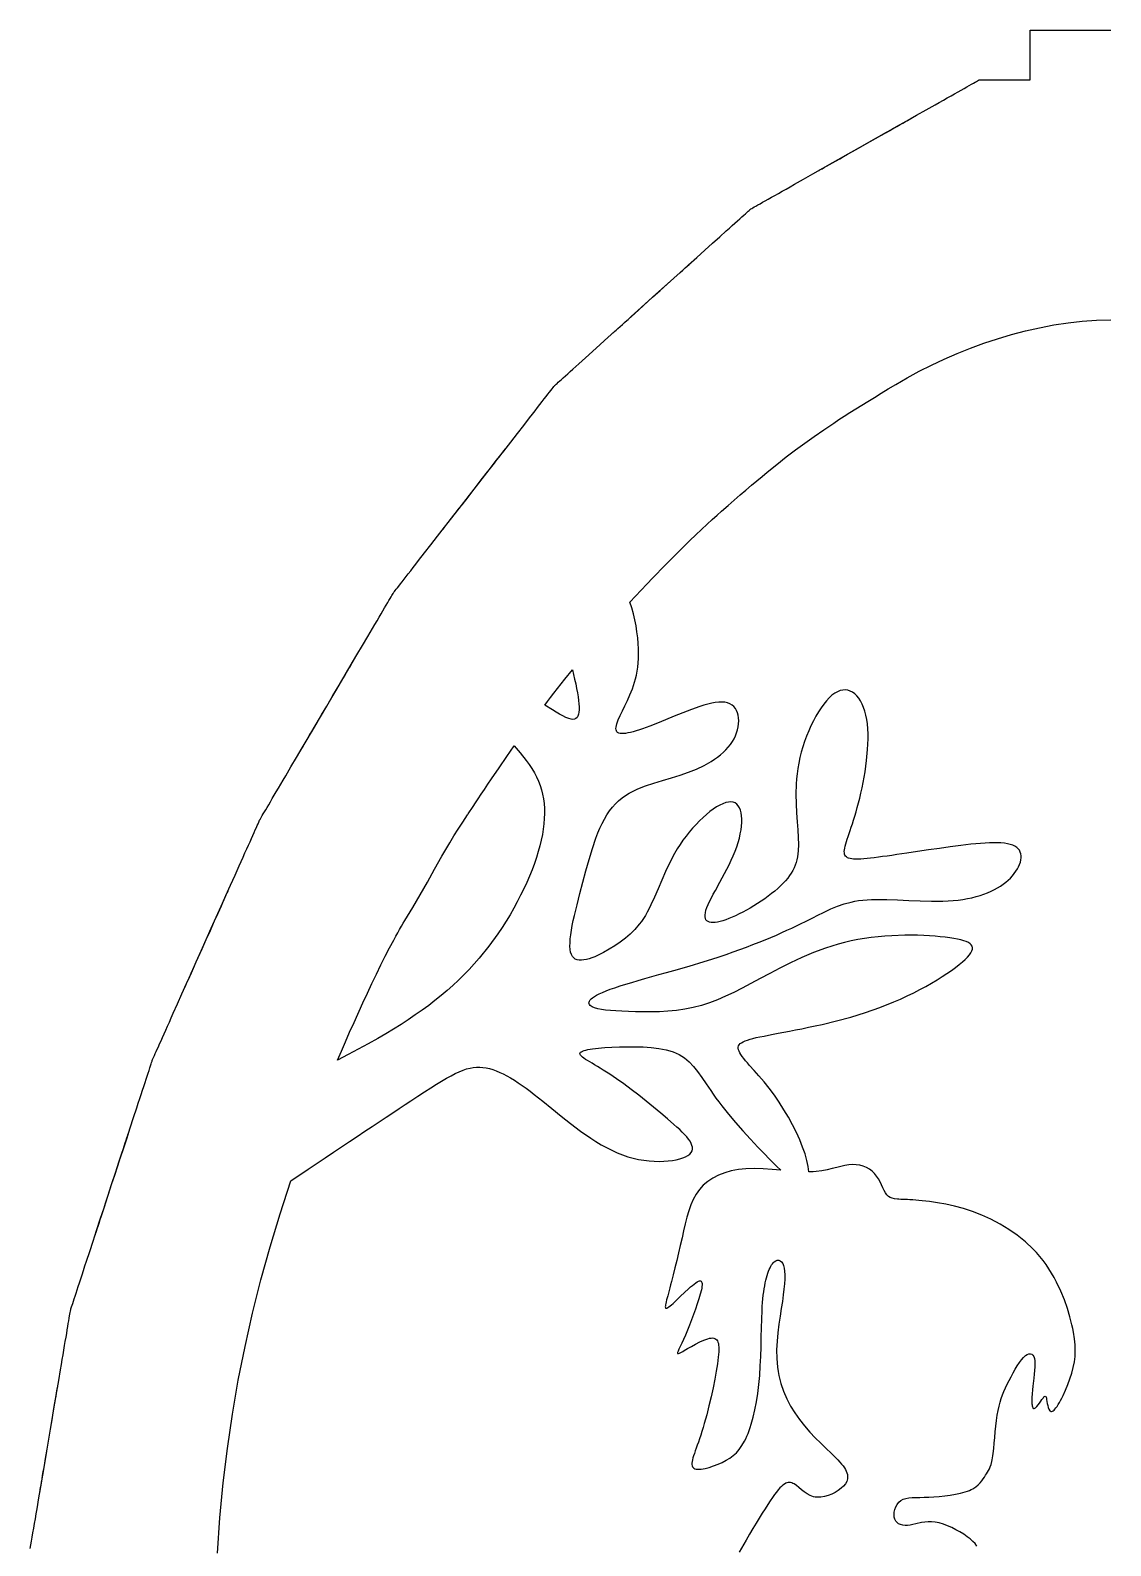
# Model space of a CAD drawing. Header units: millimetres. Extents: x -28 to 873, y 271 to 512.
# Drawn here: x 594.7 to 660.1, y 410.5 to 502.3 of the extents above; entities that cross this region are included whole.
import ezdxf

# ---------------------------------------------------------------- set-up
doc = ezdxf.new("R2010")
doc.units = ezdxf.units.MM
doc.header["$MEASUREMENT"] = 0
doc.layers.get('0').update_dxf_attribs({"linetype": 'CONTINUOUS', "true_color": 0xffffff})

msp = doc.modelspace()

# ---------------------------------------------------------------- linework, layer by layer
at = {"color": 7, "linetype": 'Continuous', "true_color": 0xffffff}
for points in [[(655.203, 499.309), (655.203, 499.318), (655.203, 499.339), (655.203, 499.374), (655.203, 499.422), (655.203, 499.48), (655.203, 499.55), (655.203, 499.716), (655.203, 499.912), (655.203, 500.532), (655.203, 500.767), (655.203, 501.009), (655.203, 501.252), (655.203, 501.487), (655.203, 501.707), (655.203, 501.903), (655.203, 502.069), (655.203, 502.139), (655.203, 502.197), (655.203, 502.244), (655.203, 502.28), (655.203, 502.301), (655.203, 502.309), (655.21, 502.309), (655.231, 502.309), (655.265, 502.309), (655.312, 502.309), (655.372, 502.309), (655.444, 502.309), (655.528, 502.309), (655.623, 502.309), (655.728, 502.309), (655.844, 502.309), (655.969, 502.309), (656.104, 502.309), (656.399, 502.309), (656.726, 502.309), (657.084, 502.309), (657.465, 502.309), (657.868, 502.309), (658.288, 502.309), (658.723, 502.309), (659.168, 502.309), (660.078, 502.309)], [(594.661, 410.376), (594.698, 410.594), (594.737, 410.825), (594.778, 411.07), (594.822, 411.329), (594.867, 411.598), (594.916, 411.88), (594.965, 412.172), (595.015, 412.474), (595.069, 412.786), (595.178, 413.435), (595.293, 414.112), (595.412, 414.813), (595.533, 415.531), (595.655, 416.261), (595.78, 416.995), (595.904, 417.731), (596.027, 418.459), (596.149, 419.177), (596.268, 419.878), (596.382, 420.555), (596.492, 421.204), (596.544, 421.516), (596.595, 421.818), (596.645, 422.111), (596.692, 422.392), (596.738, 422.663), (596.781, 422.92), (596.822, 423.165), (596.863, 423.396), (596.898, 423.614), (596.933, 423.815), (596.963, 424), (596.993, 424.169), (597.019, 424.322), (597.041, 424.457), (597.061, 424.572), (597.077, 424.668), (597.089, 424.745), (597.098, 424.798), (597.105, 424.832), (597.106, 424.844), (597.111, 424.858), (597.123, 424.891), (597.139, 424.943), (597.163, 425.018), (597.194, 425.11), (597.23, 425.221), (597.272, 425.351), (597.321, 425.497), (597.375, 425.661), (597.433, 425.84), (597.496, 426.035), (597.565, 426.245), (597.638, 426.467), (597.716, 426.703), (597.797, 426.951), (597.883, 427.211), (597.971, 427.483), (598.064, 427.766), (598.257, 428.357), (598.462, 428.983), (598.676, 429.636), (598.897, 430.31), (599.123, 431.003), (599.354, 431.706), (599.586, 432.415), (599.819, 433.123), (600.048, 433.825), (600.275, 434.517), (600.496, 435.193), (600.709, 435.847), (600.914, 436.471), (601.107, 437.064), (601.2, 437.345), (601.289, 437.616), (601.374, 437.876), (601.455, 438.125), (601.533, 438.362), (601.606, 438.585), (601.674, 438.793), (601.738, 438.988), (601.796, 439.167), (601.85, 439.331), (601.899, 439.477), (601.941, 439.607), (601.977, 439.717), (602.007, 439.81), (602.03, 439.883), (602.048, 439.937), (602.058, 439.969), (602.063, 439.981), (602.069, 439.992), (602.082, 440.025), (602.107, 440.075), (602.137, 440.145), (602.176, 440.234), (602.225, 440.341), (602.28, 440.467), (602.344, 440.606), (602.414, 440.764), (602.492, 440.936), (602.575, 441.123), (602.664, 441.323), (602.76, 441.537), (602.862, 441.765), (602.968, 442.004), (603.08, 442.254), (603.197, 442.514), (603.317, 442.785), (603.572, 443.354), (603.84, 443.954), (604.122, 444.581), (604.411, 445.229), (604.708, 445.894), (605.01, 446.568), (605.314, 447.249), (605.618, 447.93), (605.92, 448.605), (606.218, 449.269), (606.507, 449.918), (606.788, 450.545), (607.056, 451.144), (607.31, 451.713), (607.432, 451.985), (607.547, 452.245), (607.659, 452.495), (607.766, 452.734), (607.867, 452.96), (607.963, 453.174), (608.052, 453.374), (608.137, 453.561), (608.213, 453.733), (608.283, 453.889), (608.347, 454.03), (608.402, 454.154), (608.449, 454.261), (608.488, 454.351), (608.52, 454.42), (608.543, 454.471), (608.556, 454.502), (608.561, 454.513), (608.572, 454.528), (608.589, 454.557), (608.618, 454.606), (608.657, 454.672), (608.706, 454.757), (608.766, 454.858), (608.834, 454.975), (608.914, 455.108), (609, 455.256), (609.096, 455.418), (609.2, 455.595), (609.312, 455.784), (609.43, 455.987), (609.557, 456.201), (609.689, 456.426), (609.829, 456.663), (609.973, 456.908), (610.124, 457.163), (610.44, 457.701), (610.774, 458.268), (611.122, 458.86), (611.483, 459.473), (611.853, 460.1), (612.229, 460.737), (612.606, 461.379), (612.984, 462.022), (613.36, 462.659), (613.729, 463.286), (614.089, 463.899), (614.439, 464.491), (614.772, 465.058), (615.089, 465.594), (615.24, 465.851), (615.384, 466.096), (615.523, 466.332), (615.656, 466.558), (615.781, 466.772), (615.901, 466.974), (616.012, 467.164), (616.116, 467.341), (616.212, 467.503), (616.299, 467.651), (616.377, 467.784), (616.447, 467.901), (616.506, 468.002), (616.556, 468.087), (616.595, 468.153), (616.623, 468.2), (616.641, 468.23), (616.645, 468.239), (616.654, 468.251), (616.675, 468.277), (616.709, 468.321), (616.758, 468.382), (616.816, 468.459), (616.889, 468.551), (616.972, 468.659), (617.068, 468.781), (617.172, 468.917), (617.289, 469.067), (617.414, 469.227), (617.549, 469.401), (617.694, 469.587), (617.846, 469.783), (618.006, 469.99), (618.175, 470.206), (618.532, 470.666), (618.914, 471.156), (619.319, 471.676), (619.741, 472.219), (620.177, 472.78), (620.623, 473.355), (621.535, 474.527), (622.447, 475.698), (622.894, 476.273), (623.331, 476.834), (623.752, 477.377), (624.156, 477.897), (624.538, 478.388), (624.896, 478.847), (625.065, 479.064), (625.224, 479.27), (625.377, 479.467), (625.521, 479.652), (625.656, 479.826), (625.781, 479.987), (625.898, 480.136), (626.004, 480.273), (626.098, 480.394), (626.181, 480.502), (626.254, 480.594), (626.313, 480.671), (626.361, 480.732), (626.395, 480.776), (626.417, 480.802), (626.423, 480.812), (626.431, 480.82), (626.457, 480.843), (626.498, 480.88), (626.556, 480.932), (626.628, 480.997), (626.716, 481.075), (626.816, 481.166), (626.932, 481.27), (627.058, 481.386), (627.2, 481.511), (627.351, 481.649), (627.515, 481.795), (627.689, 481.953), (627.874, 482.119), (628.271, 482.478), (628.705, 482.868), (629.166, 483.285), (629.655, 483.726), (630.165, 484.186), (630.694, 484.66), (631.235, 485.148), (632.338, 486.142), (633.441, 487.137), (633.983, 487.624), (634.511, 488.099), (635.021, 488.558), (635.51, 488.999), (635.972, 489.416), (636.404, 489.805), (636.802, 490.164), (636.987, 490.33), (637.161, 490.487), (637.325, 490.634), (637.476, 490.772), (637.618, 490.897), (637.744, 491.012), (637.86, 491.115), (637.961, 491.206), (638.048, 491.285), (638.12, 491.35), (638.178, 491.401), (638.219, 491.438), (638.245, 491.461), (638.253, 491.469), (638.263, 491.479), (638.292, 491.496), (638.341, 491.524), (638.409, 491.561), (638.494, 491.61), (638.596, 491.667), (638.715, 491.734), (638.849, 491.81), (638.999, 491.895), (639.163, 491.987), (639.34, 492.088), (639.532, 492.197), (639.737, 492.312), (639.953, 492.434), (640.18, 492.562), (640.419, 492.697), (640.668, 492.839), (640.926, 492.985), (641.467, 493.29), (642.041, 493.614), (642.639, 493.953), (643.258, 494.303), (643.892, 494.66), (644.535, 495.024), (645.184, 495.392), (645.832, 495.757), (646.476, 496.121), (647.109, 496.479), (647.728, 496.828), (648.326, 497.166), (648.898, 497.489), (649.44, 497.797), (649.698, 497.941), (649.947, 498.083), (650.185, 498.217), (650.413, 498.346), (650.629, 498.468), (650.832, 498.583), (651.024, 498.69), (651.201, 498.791), (651.365, 498.884), (651.515, 498.968), (651.65, 499.045), (651.768, 499.111), (651.869, 499.168), (651.953, 499.217), (652.022, 499.254), (652.069, 499.282), (652.098, 499.298), (652.108, 499.303), (652.124, 499.309), (652.15, 499.309), (652.192, 499.309), (652.249, 499.309), (652.319, 499.309), (652.4, 499.309), (652.495, 499.309), (652.599, 499.309), (652.833, 499.309), (653.093, 499.309), (653.372, 499.309), (653.66, 499.309), (653.947, 499.309), (654.227, 499.309), (654.487, 499.309), (654.721, 499.309), (654.825, 499.309), (654.919, 499.309), (655, 499.309), (655.07, 499.309), (655.127, 499.309), (655.169, 499.309), (655.195, 499.309), (655.203, 499.309), (655.203, 499.309), (655.203, 499.309)], [(642.356, 493.793), (642.372, 493.802), (642.42, 493.828), (642.496, 493.872), (642.6, 493.931), (642.727, 494.002), (642.878, 494.088), (643.05, 494.184), (643.24, 494.293), (643.447, 494.408), (643.669, 494.534), (643.902, 494.667), (644.147, 494.805), (644.657, 495.093), (645.185, 495.392), (645.713, 495.691), (646.224, 495.978), (646.469, 496.116), (646.701, 496.25), (646.924, 496.375), (647.13, 496.492), (647.321, 496.599), (647.493, 496.695), (647.644, 496.781), (647.771, 496.852), (647.875, 496.911), (647.951, 496.955), (647.998, 496.981), (648.014, 496.991)], [(629.923, 483.968), (629.938, 483.981), (629.977, 484.017), (630.042, 484.075), (630.131, 484.155), (630.24, 484.254), (630.369, 484.369), (630.515, 484.501), (630.677, 484.647), (630.854, 484.806), (631.043, 484.977), (631.243, 485.156), (631.451, 485.344), (631.888, 485.737), (632.338, 486.142), (632.788, 486.548), (633.225, 486.942), (633.433, 487.128), (633.633, 487.309), (633.822, 487.479), (633.999, 487.639), (634.161, 487.785), (634.308, 487.917), (634.436, 488.032), (634.545, 488.131), (634.634, 488.211), (634.699, 488.269), (634.738, 488.305), (634.753, 488.318)], [(651.978, 410.519), (651.872, 410.669), (651.736, 410.81), (651.573, 410.952), (651.386, 411.091), (651.177, 411.234), (650.949, 411.376), (650.707, 411.512), (650.457, 411.639), (650.202, 411.753), (649.947, 411.85), (649.698, 411.927), (649.457, 411.977), (649.232, 412), (649.017, 411.998), (648.816, 411.977), (648.625, 411.945), (648.27, 411.862), (648.101, 411.823), (647.938, 411.793), (647.78, 411.777), (647.628, 411.777), (647.486, 411.793), (647.355, 411.826), (647.238, 411.876), (647.139, 411.946), (647.059, 412.037), (647.002, 412.148), (646.97, 412.279), (646.961, 412.427), (646.976, 412.583), (647.015, 412.742), (647.075, 412.898), (647.156, 413.045), (647.257, 413.173), (647.379, 413.279), (647.519, 413.357), (647.678, 413.41), (647.857, 413.444), (648.057, 413.462), (648.276, 413.47), (648.518, 413.474), (648.783, 413.477), (649.069, 413.483), (649.376, 413.5), (649.7, 413.524), (650.029, 413.558), (650.359, 413.604), (650.681, 413.659), (650.987, 413.726), (651.268, 413.805), (651.398, 413.847), (651.518, 413.895), (651.628, 413.945), (651.731, 413.997), (651.908, 414.107), (652.054, 414.226), (652.176, 414.346), (652.277, 414.468), (652.361, 414.588), (652.433, 414.702), (652.499, 414.808), (652.563, 414.904), (652.623, 414.996), (652.681, 415.092), (652.737, 415.198), (652.789, 415.32), (652.837, 415.468), (652.881, 415.646), (652.902, 415.75), (652.922, 415.864), (652.941, 415.989), (652.959, 416.126), (652.993, 416.423), (653.026, 416.748), (653.057, 417.089), (653.089, 417.439), (653.125, 417.788), (653.164, 418.124), (653.208, 418.44), (653.258, 418.727), (653.315, 418.989), (653.379, 419.231), (653.45, 419.457), (653.53, 419.675), (653.616, 419.888), (653.71, 420.1), (653.812, 420.318), (653.923, 420.546), (654.042, 420.776), (654.165, 421.009), (654.292, 421.233), (654.419, 421.446), (654.547, 421.639), (654.674, 421.81), (654.796, 421.951), (654.913, 422.059), (655.023, 422.13), (655.124, 422.169), (655.216, 422.174), (655.298, 422.146), (655.364, 422.089), (655.42, 422), (655.457, 421.883), (655.48, 421.737), (655.486, 421.565), (655.481, 421.371), (655.468, 421.16), (655.446, 420.936), (655.421, 420.7), (655.366, 420.216), (655.342, 419.974), (655.324, 419.738), (655.311, 419.517), (655.306, 419.317), (655.311, 419.145), (655.316, 419.07), (655.325, 419.007), (655.338, 418.952), (655.353, 418.908), (655.372, 418.875), (655.395, 418.856), (655.421, 418.849), (655.452, 418.856), (655.485, 418.872), (655.52, 418.898), (655.597, 418.974), (655.678, 419.072), (655.761, 419.182), (655.842, 419.296), (655.917, 419.402), (655.983, 419.489), (656.037, 419.551), (656.079, 419.584), (656.113, 419.592), (656.141, 419.576), (656.162, 419.535), (656.182, 419.472), (656.2, 419.389), (656.217, 419.285), (656.239, 419.164), (656.265, 419.036), (656.297, 418.913), (656.339, 418.804), (656.393, 418.722), (656.425, 418.695), (656.46, 418.679), (656.5, 418.675), (656.544, 418.685), (656.591, 418.711), (656.645, 418.753), (656.703, 418.813), (656.765, 418.891), (656.832, 418.984), (656.902, 419.09), (656.973, 419.21), (657.046, 419.342), (657.121, 419.483), (657.196, 419.634), (657.344, 419.956), (657.483, 420.297), (657.613, 420.648), (657.724, 420.997), (657.813, 421.337), (657.878, 421.672), (657.919, 422.005), (657.935, 422.348), (657.925, 422.704), (657.888, 423.081), (657.823, 423.484), (657.781, 423.698), (657.73, 423.921), (657.673, 424.153), (657.608, 424.395), (657.456, 424.901), (657.27, 425.427), (657.051, 425.967), (656.794, 426.508), (656.653, 426.778), (656.5, 427.044), (656.338, 427.307), (656.165, 427.564), (655.982, 427.816), (655.788, 428.06), (655.584, 428.295), (655.369, 428.523), (654.913, 428.95), (654.423, 429.343), (653.908, 429.701), (653.375, 430.024), (652.826, 430.312), (652.27, 430.562), (651.713, 430.778), (651.159, 430.957), (650.616, 431.103), (650.09, 431.22), (649.586, 431.313), (649.111, 431.381), (648.887, 431.409), (648.671, 431.432), (648.466, 431.451), (648.273, 431.467), (648.091, 431.48), (647.922, 431.492), (647.766, 431.5), (647.621, 431.508), (647.49, 431.514), (647.369, 431.519), (647.259, 431.526), (647.16, 431.534), (646.984, 431.555), (646.84, 431.586), (646.719, 431.633), (646.617, 431.701), (646.528, 431.794), (646.445, 431.916), (646.365, 432.06), (646.285, 432.223), (646.203, 432.397), (646.113, 432.576), (646.014, 432.754), (645.902, 432.925), (645.774, 433.084), (645.627, 433.224), (645.465, 433.344), (645.284, 433.445), (645.093, 433.523), (644.888, 433.58), (644.673, 433.612), (644.451, 433.624), (644.222, 433.609), (643.988, 433.572), (643.744, 433.518), (643.489, 433.451), (643.214, 433.382), (642.918, 433.312), (642.595, 433.253), (642.242, 433.208), (642.052, 433.195), (641.852, 433.187), (641.797, 433.187), (641.781, 433.343), (641.755, 433.508), (641.722, 433.685), (641.679, 433.871), (641.568, 434.266), (641.423, 434.688), (641.25, 435.124), (641.046, 435.572), (640.817, 436.029), (640.567, 436.49), (640.296, 436.947), (640.01, 437.395), (639.711, 437.828), (639.402, 438.242), (639.088, 438.63), (638.778, 438.991), (638.482, 439.326), (638.208, 439.633), (638.082, 439.778), (637.967, 439.912), (637.863, 440.042), (637.769, 440.164), (637.689, 440.28), (637.623, 440.387), (637.574, 440.488), (637.54, 440.58), (637.523, 440.666), (637.527, 440.744), (637.548, 440.818), (637.587, 440.884), (637.647, 440.948), (637.725, 441.006), (637.822, 441.061), (637.941, 441.113), (638.079, 441.164), (638.238, 441.212), (638.419, 441.261), (638.619, 441.31), (638.841, 441.359), (639.087, 441.409), (639.352, 441.463), (639.641, 441.518), (639.951, 441.576), (640.283, 441.64), (640.634, 441.706), (641.001, 441.778), (641.384, 441.853), (641.781, 441.936), (642.19, 442.022), (642.608, 442.116), (643.469, 442.322), (644.347, 442.558), (645.229, 442.826), (646.102, 443.13), (646.95, 443.47), (647.36, 443.65), (647.761, 443.837), (648.151, 444.027), (648.526, 444.222), (648.887, 444.417), (649.233, 444.614), (649.561, 444.809), (649.872, 445.004), (650.163, 445.194), (650.431, 445.379), (650.678, 445.558), (650.899, 445.73), (651.095, 445.894), (651.266, 446.048), (651.407, 446.191), (651.523, 446.325), (651.609, 446.447), (651.667, 446.56), (651.7, 446.663), (651.705, 446.759), (651.682, 446.846), (651.635, 446.926), (651.56, 446.999), (651.459, 447.064), (651.334, 447.126), (651.183, 447.179), (651.006, 447.23), (650.805, 447.275), (650.579, 447.318), (650.328, 447.357), (650.054, 447.392), (649.758, 447.425), (649.441, 447.452), (649.105, 447.477), (648.754, 447.495), (648.388, 447.508), (648.01, 447.513), (647.62, 447.513), (646.817, 447.485), (646.407, 447.459), (645.996, 447.423), (645.582, 447.378), (645.171, 447.321), (644.761, 447.253), (644.357, 447.171), (643.958, 447.079), (643.568, 446.975), (643.183, 446.859), (642.806, 446.734), (642.073, 446.461), (641.37, 446.164), (640.694, 445.847), (640.049, 445.524), (639.433, 445.2), (638.848, 444.887), (638.292, 444.589), (637.762, 444.31), (637.252, 444.051), (636.756, 443.816), (636.269, 443.603), (635.786, 443.418), (635.299, 443.258), (634.805, 443.13), (634.299, 443.031), (633.786, 442.959), (633.269, 442.911), (632.759, 442.881), (632.258, 442.87), (631.776, 442.87), (631.314, 442.878), (630.882, 442.891), (630.484, 442.907), (630.12, 442.925), (629.79, 442.948), (629.496, 442.977), (629.238, 443.013), (629.015, 443.058), (628.828, 443.114), (628.675, 443.182), (628.614, 443.221), (628.562, 443.263), (628.523, 443.309), (628.497, 443.357), (628.485, 443.411), (628.49, 443.468), (628.513, 443.528), (628.555, 443.591), (628.618, 443.658), (628.705, 443.73), (628.813, 443.804), (628.948, 443.884), (629.111, 443.967), (629.301, 444.053), (629.52, 444.144), (629.772, 444.238), (630.055, 444.337), (630.369, 444.44), (630.71, 444.545), (631.075, 444.656), (631.462, 444.77), (631.868, 444.887), (632.291, 445.007), (632.726, 445.129), (633.173, 445.255), (633.627, 445.384), (634.548, 445.649), (635.469, 445.923), (635.921, 446.065), (636.365, 446.208), (636.797, 446.352), (637.218, 446.499), (637.627, 446.645), (638.026, 446.793), (638.412, 446.941), (638.786, 447.088), (639.147, 447.235), (639.498, 447.381), (639.834, 447.526), (640.161, 447.669), (640.473, 447.81), (640.773, 447.948), (641.061, 448.083), (641.336, 448.215), (641.599, 448.343), (641.848, 448.466), (642.083, 448.585), (642.309, 448.699), (642.733, 448.912), (643.136, 449.102), (643.529, 449.269), (643.931, 449.409), (644.353, 449.523), (644.578, 449.567), (644.812, 449.606), (645.06, 449.635), (645.322, 449.656), (645.6, 449.669), (645.892, 449.675), (646.198, 449.675), (646.515, 449.671), (647.174, 449.649), (647.857, 449.622), (648.549, 449.594), (649.236, 449.58), (649.904, 449.583), (650.228, 449.596), (650.54, 449.615), (650.84, 449.645), (651.131, 449.684), (651.409, 449.731), (651.676, 449.786), (651.929, 449.849), (652.173, 449.921), (652.405, 449.999), (652.626, 450.083), (652.837, 450.176), (653.036, 450.273), (653.224, 450.377), (653.4, 450.488), (653.567, 450.603), (653.721, 450.724), (653.866, 450.847), (654.001, 450.977), (654.124, 451.11), (654.237, 451.247), (654.337, 451.385), (654.425, 451.523), (654.5, 451.663), (654.562, 451.801), (654.609, 451.937), (654.64, 452.071), (654.656, 452.199), (654.656, 452.323), (654.64, 452.441), (654.605, 452.552), (654.552, 452.656), (654.48, 452.75), (654.389, 452.833), (654.279, 452.906), (654.147, 452.966), (653.996, 453.016), (653.825, 453.055), (653.639, 453.083), (653.434, 453.103), (653.213, 453.112), (652.979, 453.114), (652.73, 453.109), (652.469, 453.096), (652.196, 453.077), (651.911, 453.052), (651.617, 453.023), (651.006, 452.95), (650.367, 452.865), (649.711, 452.773), (649.048, 452.677), (648.387, 452.579), (647.741, 452.483), (647.122, 452.392), (646.827, 452.349), (646.541, 452.31), (646.268, 452.272), (646.008, 452.236), (645.762, 452.206), (645.533, 452.18), (645.322, 452.157), (645.127, 452.139), (644.948, 452.126), (644.787, 452.118), (644.641, 452.116), (644.511, 452.121), (644.396, 452.132), (644.295, 452.15), (644.207, 452.176), (644.132, 452.209), (644.072, 452.251), (644.023, 452.3), (643.988, 452.358), (643.963, 452.425), (643.95, 452.503), (643.947, 452.589), (643.955, 452.685), (643.971, 452.792), (643.997, 452.911), (644.032, 453.039), (644.072, 453.179), (644.121, 453.33), (644.175, 453.494), (644.233, 453.668), (644.296, 453.855), (644.363, 454.055), (644.435, 454.266), (644.508, 454.49), (644.581, 454.728), (644.657, 454.979), (644.732, 455.243), (644.807, 455.521), (644.88, 455.811), (644.951, 456.115), (645.021, 456.429), (645.086, 456.752), (645.202, 457.414), (645.296, 458.085), (645.358, 458.753), (645.377, 459.081), (645.385, 459.403), (645.384, 459.715), (645.371, 460.015), (645.345, 460.306), (645.307, 460.581), (645.257, 460.841), (645.192, 461.083), (645.115, 461.307), (645.028, 461.512), (644.93, 461.699), (644.821, 461.863), (644.704, 462.006), (644.579, 462.128), (644.446, 462.224), (644.306, 462.297), (644.162, 462.344), (644.01, 462.365), (643.854, 462.359), (643.694, 462.324), (643.531, 462.261), (643.367, 462.167), (643.2, 462.043), (643.034, 461.889), (642.866, 461.71), (642.701, 461.505), (642.538, 461.28), (642.379, 461.033), (642.223, 460.769), (642.073, 460.488), (641.93, 460.194), (641.794, 459.889), (641.666, 459.575), (641.547, 459.253), (641.44, 458.927), (641.342, 458.597), (641.258, 458.267), (641.186, 457.939), (641.129, 457.614), (641.084, 457.292), (641.051, 456.977), (641.03, 456.665), (641.014, 456.057), (641.024, 455.473), (641.055, 454.916), (641.094, 454.388), (641.133, 453.894), (641.16, 453.434), (641.168, 453.012), (641.154, 452.622), (641.107, 452.259), (641.071, 452.085), (641.027, 451.918), (640.97, 451.754), (640.905, 451.593), (640.827, 451.435), (640.738, 451.279), (640.637, 451.125), (640.522, 450.971), (640.392, 450.816), (640.249, 450.66), (640.089, 450.503), (639.919, 450.345), (639.733, 450.189), (639.54, 450.031), (639.126, 449.724), (638.689, 449.432), (638.24, 449.157), (637.795, 448.91), (637.577, 448.798), (637.364, 448.696), (637.158, 448.603), (636.96, 448.52), (636.771, 448.449), (636.594, 448.39), (636.427, 448.343), (636.272, 448.309), (636.129, 448.288), (636.001, 448.28), (635.885, 448.284), (635.785, 448.306), (635.699, 448.34), (635.629, 448.388), (635.573, 448.453), (635.538, 448.535), (635.518, 448.631), (635.517, 448.744), (635.534, 448.874), (635.572, 449.022), (635.629, 449.186), (635.703, 449.368), (635.793, 449.563), (635.898, 449.773), (636.014, 449.996), (636.139, 450.228), (636.409, 450.72), (636.69, 451.242), (636.966, 451.78), (637.098, 452.053), (637.22, 452.324), (637.333, 452.596), (637.434, 452.865), (637.522, 453.13), (637.593, 453.39), (637.652, 453.644), (637.696, 453.889), (637.725, 454.123), (637.741, 454.347), (637.741, 454.557), (637.727, 454.752), (637.697, 454.931), (637.653, 455.09), (637.595, 455.231), (637.522, 455.352), (637.434, 455.449), (637.33, 455.521), (637.211, 455.568), (637.078, 455.587), (636.93, 455.577), (636.768, 455.54), (636.594, 455.478), (636.409, 455.391), (636.217, 455.28), (636.017, 455.148), (635.812, 454.997), (635.603, 454.827), (635.393, 454.641), (635.182, 454.44), (634.972, 454.224), (634.764, 453.996), (634.563, 453.759), (634.366, 453.512), (634.178, 453.259), (633.999, 452.999), (633.831, 452.734), (633.674, 452.466), (633.385, 451.924), (633.126, 451.38), (632.889, 450.842), (632.668, 450.319), (632.453, 449.818), (632.239, 449.347), (632.13, 449.126), (632.018, 448.915), (631.903, 448.715), (631.782, 448.527), (631.659, 448.348), (631.532, 448.179), (631.267, 447.867), (630.988, 447.586), (630.692, 447.329), (630.383, 447.095), (630.058, 446.877), (629.719, 446.669), (629.366, 446.471), (629.01, 446.292), (628.835, 446.214), (628.662, 446.146), (628.493, 446.089), (628.332, 446.044), (628.178, 446.013), (628.032, 446), (627.897, 446.003), (627.772, 446.024), (627.661, 446.068), (627.565, 446.135), (627.484, 446.224), (627.421, 446.339), (627.375, 446.482), (627.348, 446.65), (627.336, 446.841), (627.34, 447.054), (627.356, 447.288), (627.385, 447.542), (627.427, 447.812), (627.479, 448.096), (627.539, 448.395), (627.608, 448.705), (627.684, 449.027), (627.765, 449.357), (627.939, 450.035), (628.121, 450.725), (628.305, 451.417), (628.493, 452.1), (628.693, 452.763), (628.911, 453.4), (629.03, 453.704), (629.153, 453.996), (629.286, 454.279), (629.426, 454.547), (629.576, 454.802), (629.736, 455.041), (629.907, 455.264), (630.089, 455.469), (630.284, 455.655), (630.489, 455.824), (630.705, 455.977), (630.931, 456.115), (631.165, 456.242), (631.405, 456.356), (631.652, 456.461), (631.906, 456.557), (632.423, 456.73), (632.949, 456.886), (633.477, 457.038), (633.999, 457.199), (634.506, 457.378), (634.993, 457.576), (635.453, 457.796), (635.882, 458.038), (636.084, 458.168), (636.274, 458.303), (636.454, 458.442), (636.623, 458.589), (636.779, 458.741), (636.924, 458.899), (637.054, 459.063), (637.171, 459.234), (637.272, 459.409), (637.358, 459.591), (637.429, 459.773), (637.486, 459.958), (637.525, 460.14), (637.549, 460.321), (637.558, 460.498), (637.549, 460.667), (637.525, 460.829), (637.484, 460.981), (637.428, 461.12), (637.353, 461.247), (637.26, 461.359), (637.151, 461.453), (637.025, 461.53), (636.88, 461.585), (636.717, 461.619), (636.539, 461.632), (636.345, 461.626), (636.137, 461.601), (635.918, 461.562), (635.689, 461.509), (635.448, 461.444), (635.201, 461.367), (634.691, 461.187), (634.168, 460.982), (633.643, 460.768), (633.128, 460.555), (632.635, 460.355), (632.169, 460.175), (631.95, 460.092), (631.738, 460.017), (631.537, 459.949), (631.347, 459.889), (631.166, 459.837), (630.999, 459.794), (630.845, 459.76), (630.703, 459.736), (630.577, 459.721), (630.464, 459.72), (630.367, 459.728), (630.287, 459.749), (630.224, 459.783), (630.177, 459.828), (630.144, 459.885), (630.126, 459.954), (630.122, 460.032), (630.128, 460.119), (630.146, 460.217), (630.175, 460.322), (630.26, 460.558), (630.373, 460.823), (630.508, 461.109), (630.658, 461.413), (630.814, 461.733), (630.968, 462.073), (631.114, 462.438), (631.248, 462.833), (631.305, 463.046), (631.358, 463.267), (631.402, 463.499), (631.439, 463.743), (631.467, 464), (631.487, 464.268), (631.493, 464.551), (631.49, 464.848), (631.472, 465.181), (631.439, 465.529), (631.394, 465.885), (631.335, 466.249), (631.264, 466.614), (631.178, 466.978), (631.079, 467.338), (630.968, 467.687), (631.295, 468.038), (631.638, 468.4), (631.994, 468.772), (632.358, 469.153), (633.105, 469.92), (633.861, 470.679), (634.234, 471.049), (634.602, 471.41), (634.959, 471.758), (635.305, 472.089), (635.637, 472.401), (635.95, 472.692), (636.245, 472.958), (636.516, 473.199), (636.908, 473.539), (637.283, 473.862), (637.645, 474.172), (637.993, 474.47), (638.329, 474.756), (638.654, 475.029), (638.97, 475.292), (639.275, 475.544), (639.867, 476.025), (640.437, 476.475), (640.996, 476.904), (641.553, 477.317), (642.119, 477.721), (642.699, 478.123), (643.307, 478.529), (643.624, 478.737), (643.949, 478.947), (644.287, 479.163), (644.636, 479.382), (645, 479.61), (645.377, 479.842), (645.77, 480.084), (646.181, 480.334), (646.61, 480.594), (647.059, 480.864), (647.758, 481.27), (648.482, 481.662), (649.228, 482.039), (649.995, 482.4), (650.78, 482.741), (651.581, 483.061), (652.399, 483.36), (653.227, 483.636), (654.068, 483.885), (654.916, 484.108), (655.771, 484.303), (656.632, 484.465), (657.493, 484.597), (658.358, 484.694), (659.219, 484.756), (660.078, 484.78)], [(619.541, 471.961), (619.553, 471.975), (619.587, 472.018), (619.64, 472.087), (619.712, 472.182), (619.803, 472.297), (619.91, 472.434), (620.03, 472.59), (620.165, 472.762), (620.31, 472.95), (620.466, 473.15), (620.632, 473.363), (620.804, 473.584), (621.165, 474.047), (621.535, 474.527), (621.907, 475.006), (622.268, 475.469), (622.44, 475.69), (622.606, 475.903), (622.762, 476.103), (622.907, 476.291), (623.041, 476.464), (623.162, 476.62), (623.269, 476.756), (623.358, 476.871), (623.431, 476.966), (623.485, 477.036), (623.519, 477.078), (623.531, 477.092)], [(610.958, 458.579), (610.968, 458.595), (610.995, 458.642), (611.039, 458.717), (611.099, 458.819), (611.174, 458.946), (611.262, 459.096), (611.363, 459.266), (611.473, 459.455), (611.593, 459.659), (611.723, 459.877), (611.86, 460.11), (612.001, 460.352), (612.3, 460.857), (612.607, 461.379), (612.914, 461.902), (613.213, 462.407), (613.355, 462.649), (613.491, 462.882), (613.621, 463.1), (613.742, 463.304), (613.852, 463.493), (613.953, 463.663), (614.041, 463.813), (614.115, 463.94), (614.175, 464.042), (614.219, 464.117), (614.247, 464.164), (614.257, 464.18)], [(627.487, 463.592), (627.556, 463.304), (627.619, 463.025), (627.682, 462.732), (627.739, 462.456), (627.786, 462.198), (627.827, 461.954), (627.858, 461.73), (627.879, 461.522), (627.89, 461.335), (627.889, 461.166), (627.877, 461.018), (627.853, 460.89), (627.816, 460.784), (627.764, 460.699), (627.699, 460.638), (627.617, 460.599), (627.52, 460.584), (627.408, 460.594), (627.26, 460.634), (627.093, 460.703), (626.907, 460.795), (626.707, 460.904), (626.495, 461.029), (626.272, 461.164), (625.806, 461.444), (625.976, 461.671), (626.163, 461.918), (626.366, 462.18), (626.581, 462.453), (627.029, 463.022), (627.487, 463.592), (627.487, 463.592), (627.487, 463.592)], [(623.964, 458.987), (624.328, 458.55), (624.691, 458.09), (624.865, 457.851), (625.029, 457.605), (625.182, 457.354), (625.32, 457.094), (625.433, 456.842), (625.531, 456.585), (625.612, 456.32), (625.68, 456.047), (625.731, 455.769), (625.767, 455.483), (625.788, 455.189), (625.794, 454.888), (625.784, 454.581), (625.76, 454.266), (625.721, 453.944), (625.667, 453.614), (625.599, 453.276), (625.516, 452.932), (625.419, 452.579), (625.307, 452.219), (625.182, 451.851), (625.042, 451.476), (624.887, 451.096), (624.722, 450.712), (624.543, 450.324), (624.351, 449.934), (624.148, 449.541), (623.934, 449.149), (623.708, 448.757), (623.47, 448.367), (623.223, 447.981), (622.967, 447.599), (622.424, 446.85), (621.845, 446.128), (621.234, 445.442), (620.914, 445.112), (620.586, 444.789), (620.246, 444.472), (619.897, 444.163), (619.536, 443.858), (619.164, 443.559), (618.781, 443.263), (618.383, 442.972), (617.971, 442.683), (617.547, 442.397), (617.109, 442.113), (616.655, 441.83), (616.186, 441.549), (615.701, 441.266), (615.121, 440.939), (614.52, 440.611), (613.899, 440.283), (613.262, 439.953), (613.496, 440.497), (613.742, 441.061), (613.997, 441.64), (614.26, 442.228), (614.799, 443.416), (615.072, 444.007), (615.347, 444.589), (615.62, 445.16), (615.89, 445.712), (616.156, 446.243), (616.415, 446.747), (616.665, 447.222), (616.785, 447.446), (616.904, 447.66), (617.021, 447.865), (617.133, 448.059), (617.242, 448.242), (617.347, 448.413), (617.82, 449.19), (618.267, 449.96), (618.703, 450.732), (619.14, 451.51), (619.587, 452.3), (620.061, 453.109), (620.311, 453.522), (620.573, 453.941), (620.848, 454.367), (621.135, 454.802), (621.153, 454.83), (621.179, 454.867), (621.212, 454.918), (621.252, 454.978), (621.299, 455.048), (621.351, 455.127), (621.475, 455.314), (621.621, 455.534), (621.785, 455.781), (621.967, 456.054), (622.164, 456.346), (622.372, 456.656), (622.59, 456.981), (623.045, 457.653), (623.509, 458.332), (623.739, 458.663), (623.964, 458.987), (623.964, 458.987), (623.964, 458.987)], [(603.988, 444.284), (603.996, 444.3), (604.018, 444.35), (604.053, 444.43), (604.102, 444.539), (604.162, 444.674), (604.234, 444.831), (604.313, 445.012), (604.403, 445.21), (604.5, 445.428), (604.604, 445.66), (604.713, 445.905), (604.828, 446.161), (605.067, 446.697), (605.316, 447.251), (605.563, 447.803), (605.802, 448.34), (605.917, 448.595), (606.026, 448.84), (606.13, 449.073), (606.228, 449.29), (606.317, 449.489), (606.397, 449.669), (606.468, 449.827), (606.528, 449.961), (606.577, 450.07), (606.613, 450.15), (606.634, 450.2), (606.642, 450.217)], [(605.992, 410.087), (606.14, 412.231), (606.341, 414.346), (606.595, 416.439), (606.899, 418.511), (607.255, 420.564), (607.661, 422.6), (608.117, 424.623), (608.624, 426.636), (609.18, 428.641), (609.786, 430.64), (610.443, 432.636), (611.494, 433.343), (612.518, 434.032), (613.018, 434.366), (613.509, 434.696), (613.989, 435.018), (614.458, 435.333), (614.915, 435.639), (615.358, 435.934), (615.789, 436.222), (616.203, 436.498), (616.603, 436.763), (616.985, 437.018), (617.351, 437.259), (617.697, 437.488), (618.131, 437.774), (618.532, 438.036), (618.904, 438.273), (619.249, 438.489), (619.567, 438.684), (619.863, 438.856), (620.138, 439.007), (620.394, 439.137), (620.635, 439.249), (620.862, 439.34), (621.077, 439.412), (621.285, 439.467), (621.485, 439.503), (621.681, 439.522), (621.875, 439.524), (622.07, 439.509), (622.266, 439.479), (622.466, 439.435), (622.669, 439.375), (622.877, 439.3), (623.087, 439.21), (623.301, 439.11), (623.519, 438.994), (623.742, 438.868), (623.968, 438.728), (624.198, 438.578), (624.434, 438.416), (624.675, 438.245), (624.92, 438.063), (625.172, 437.871), (625.69, 437.462), (626.231, 437.022), (626.795, 436.563), (627.377, 436.102), (627.977, 435.648), (628.592, 435.219), (628.906, 435.018), (629.221, 434.828), (629.54, 434.649), (629.862, 434.487), (630.185, 434.34), (630.512, 434.212), (630.84, 434.103), (631.166, 434.012), (631.491, 433.941), (631.813, 433.885), (632.127, 433.848), (632.434, 433.825), (632.73, 433.817), (633.012, 433.822), (633.282, 433.841), (633.536, 433.872), (633.77, 433.915), (633.984, 433.967), (634.174, 434.028), (634.342, 434.1), (634.481, 434.178), (634.594, 434.264), (634.675, 434.357), (634.727, 434.454), (634.753, 434.56), (634.751, 434.669), (634.725, 434.784), (634.676, 434.906), (634.605, 435.033), (634.516, 435.164), (634.405, 435.301), (634.278, 435.444), (634.137, 435.59), (633.981, 435.741), (633.812, 435.897), (633.633, 436.058), (633.246, 436.391), (632.834, 436.74), (632.4, 437.098), (631.953, 437.46), (631.501, 437.819), (631.046, 438.17), (630.599, 438.504), (630.164, 438.816), (629.746, 439.1), (629.353, 439.35), (629.169, 439.464), (628.994, 439.57), (628.828, 439.669), (628.674, 439.76), (628.531, 439.844), (628.402, 439.924), (628.285, 439.997), (628.186, 440.065), (628.1, 440.129), (628.033, 440.187), (627.983, 440.241), (627.952, 440.291), (627.939, 440.338), (627.949, 440.382), (627.98, 440.423), (628.03, 440.46), (628.102, 440.496), (628.191, 440.528), (628.297, 440.559), (628.42, 440.587), (628.558, 440.613), (628.711, 440.636), (628.878, 440.657), (629.056, 440.676), (629.246, 440.694), (629.446, 440.709), (629.871, 440.733), (630.326, 440.751), (630.801, 440.762), (631.285, 440.762), (631.774, 440.748), (632.255, 440.714), (632.722, 440.655), (633.165, 440.567), (633.376, 440.512), (633.576, 440.447), (633.768, 440.374), (633.947, 440.289), (634.114, 440.195), (634.27, 440.09), (634.418, 439.976), (634.558, 439.851), (634.819, 439.571), (635.068, 439.256), (635.315, 438.903), (635.575, 438.518), (635.858, 438.101), (636.012, 437.88), (636.176, 437.65), (636.352, 437.415), (636.539, 437.173), (636.938, 436.675), (637.367, 436.167), (637.813, 435.66), (638.264, 435.159), (638.713, 434.68), (639.148, 434.228), (639.358, 434.015), (639.56, 433.814), (639.844, 433.538), (640.109, 433.289), (640.109, 433.289), (640.109, 433.289)], [(598.575, 429.326), (598.582, 429.343), (598.598, 429.395), (598.626, 429.478), (598.662, 429.59), (598.709, 429.73), (598.762, 429.896), (598.824, 430.083), (598.891, 430.291), (598.965, 430.517), (599.045, 430.759), (599.128, 431.014), (599.216, 431.28), (599.398, 431.838), (599.586, 432.415), (599.775, 432.992), (599.957, 433.549), (600.044, 433.815), (600.127, 434.071), (600.207, 434.313), (600.282, 434.539), (600.348, 434.747), (600.41, 434.933), (600.464, 435.099), (600.511, 435.239), (600.547, 435.351), (600.574, 435.434), (600.59, 435.486), (600.597, 435.504)], [(640.109, 433.289), (639.571, 433.334), (639.033, 433.369), (638.503, 433.385), (637.993, 433.37), (637.536, 433.323), (637.107, 433.243), (636.706, 433.131), (636.334, 432.987), (635.993, 432.811), (635.686, 432.608), (635.411, 432.374), (635.172, 432.114), (634.969, 431.826), (634.797, 431.514), (634.652, 431.178), (634.527, 430.819), (634.416, 430.439), (634.316, 430.039), (634.218, 429.62), (634.121, 429.184), (634.017, 428.734), (633.909, 428.277), (633.799, 427.822), (633.688, 427.374), (633.58, 426.943), (633.476, 426.537), (633.427, 426.347), (633.38, 426.165), (633.336, 425.994), (633.294, 425.833), (633.255, 425.686), (633.219, 425.551), (633.186, 425.427), (633.16, 425.317), (633.138, 425.221), (633.123, 425.136), (633.113, 425.066), (633.11, 425.01), (633.115, 424.966), (633.128, 424.936), (633.149, 424.922), (633.178, 424.92), (633.219, 424.935), (633.269, 424.962), (633.329, 425.005), (633.402, 425.063), (633.487, 425.136), (633.58, 425.221), (633.684, 425.317), (633.794, 425.422), (634.03, 425.648), (634.275, 425.884), (634.52, 426.11), (634.639, 426.214), (634.751, 426.308), (634.857, 426.392), (634.954, 426.464), (635.044, 426.519), (635.12, 426.558), (635.185, 426.578), (635.237, 426.578), (635.278, 426.561), (635.307, 426.527), (635.326, 426.479), (635.336, 426.414), (635.338, 426.336), (635.33, 426.246), (635.315, 426.144), (635.292, 426.032), (635.229, 425.78), (635.146, 425.497), (635.047, 425.193), (634.936, 424.875), (634.819, 424.55), (634.698, 424.221), (634.574, 423.901), (634.449, 423.591), (634.329, 423.302), (634.215, 423.035), (634.109, 422.801), (634.015, 422.605), (633.937, 422.444), (633.88, 422.322), (633.849, 422.237), (633.849, 422.19), (633.862, 422.179), (633.885, 422.179), (633.918, 422.187), (633.96, 422.203), (634.015, 422.229), (634.082, 422.265), (634.161, 422.309), (634.251, 422.361), (634.459, 422.481), (634.694, 422.614), (634.945, 422.752), (635.201, 422.882), (635.452, 422.995), (635.57, 423.042), (635.682, 423.079), (635.788, 423.105), (635.885, 423.121), (635.973, 423.125), (636.05, 423.115), (636.118, 423.092), (636.175, 423.058), (636.225, 423.009), (636.266, 422.946), (636.298, 422.871), (636.323, 422.782), (636.339, 422.679), (636.349, 422.562), (636.352, 422.431), (636.347, 422.286), (636.336, 422.127), (636.319, 421.953), (636.295, 421.766), (636.267, 421.563), (636.233, 421.345), (636.196, 421.116), (636.152, 420.874), (636.105, 420.624), (635.999, 420.099), (635.881, 419.556), (635.751, 419.007), (635.614, 418.467), (635.471, 417.947), (635.4, 417.7), (635.326, 417.463), (635.253, 417.237), (635.182, 417.024), (635.112, 416.823), (635.045, 416.634), (634.982, 416.456), (634.922, 416.29), (634.87, 416.137), (634.823, 415.994), (634.782, 415.864), (634.751, 415.744), (634.728, 415.637), (634.717, 415.541), (634.715, 415.456), (634.727, 415.383), (634.751, 415.321), (634.789, 415.271), (634.841, 415.232), (634.907, 415.203), (634.985, 415.183), (635.073, 415.175), (635.172, 415.173), (635.279, 415.182), (635.517, 415.221), (635.772, 415.286), (636.037, 415.372), (636.303, 415.476), (636.56, 415.591), (636.799, 415.715), (637.02, 415.851), (637.224, 416.004), (637.413, 416.178), (637.59, 416.376), (637.753, 416.607), (637.907, 416.87), (637.978, 417.016), (638.05, 417.172), (638.118, 417.34), (638.185, 417.517), (638.248, 417.704), (638.31, 417.9), (638.427, 418.323), (638.533, 418.776), (638.625, 419.26), (638.706, 419.772), (638.773, 420.307), (638.825, 420.861), (638.862, 421.431), (638.888, 422.01), (638.906, 422.592), (638.919, 423.167), (638.932, 423.731), (638.947, 424.273), (638.966, 424.789), (638.981, 425.032), (638.997, 425.268), (639.017, 425.492), (639.04, 425.707), (639.066, 425.911), (639.095, 426.105), (639.127, 426.288), (639.16, 426.461), (639.197, 426.622), (639.235, 426.774), (639.275, 426.916), (639.317, 427.047), (639.361, 427.168), (639.405, 427.278), (639.452, 427.379), (639.499, 427.47), (639.548, 427.551), (639.597, 427.621), (639.646, 427.681), (639.696, 427.731), (639.795, 427.803), (639.891, 427.839), (639.984, 427.837), (640.071, 427.803), (640.148, 427.735), (640.216, 427.636), (640.27, 427.506), (640.31, 427.348), (640.335, 427.161), (640.346, 426.942), (640.343, 426.691), (640.327, 426.405), (640.296, 426.087), (640.252, 425.729), (640.197, 425.336), (640.13, 424.904), (640.057, 424.441), (639.985, 423.952), (639.924, 423.443), (639.876, 422.923), (639.852, 422.397), (639.857, 421.873), (639.873, 421.613), (639.899, 421.357), (639.935, 421.103), (639.982, 420.854), (640.039, 420.609), (640.106, 420.369), (640.266, 419.897), (640.463, 419.442), (640.691, 419.005), (640.946, 418.584), (641.228, 418.18), (641.532, 417.795), (641.856, 417.427), (642.189, 417.078), (642.522, 416.746), (642.849, 416.434), (643.156, 416.14), (643.435, 415.866), (643.56, 415.736), (643.677, 415.611), (643.781, 415.489), (643.872, 415.373), (643.95, 415.263), (644.014, 415.156), (644.066, 415.053), (644.103, 414.956), (644.131, 414.861), (644.145, 414.772), (644.149, 414.684), (644.14, 414.601), (644.123, 414.52), (644.097, 414.442), (644.014, 414.294), (643.898, 414.153), (643.754, 414.02), (643.583, 413.893), (643.391, 413.774), (643.185, 413.67), (642.967, 413.584), (642.743, 413.521), (642.519, 413.485), (642.298, 413.48), (642.19, 413.492), (642.086, 413.513), (641.986, 413.544), (641.887, 413.583), (641.701, 413.683), (641.526, 413.804), (641.36, 413.934), (641.202, 414.064), (641.051, 414.184), (640.905, 414.283), (640.834, 414.322), (640.762, 414.351), (640.692, 414.371), (640.621, 414.379), (640.549, 414.374), (640.474, 414.358), (640.398, 414.327), (640.318, 414.28), (640.234, 414.218), (640.146, 414.138), (640.05, 414.042), (639.948, 413.927), (639.839, 413.791), (639.722, 413.636), (639.595, 413.457), (639.459, 413.259), (639.313, 413.035), (639.153, 412.788), (638.983, 412.517), (638.802, 412.222), (638.612, 411.909), (638.414, 411.579), (638.212, 411.236), (638.006, 410.882), (637.587, 410.157)], [(595.238, 413.792), (595.241, 413.81), (595.251, 413.864), (595.265, 413.95), (595.285, 414.067), (595.309, 414.213), (595.338, 414.384), (595.371, 414.579), (595.407, 414.793), (595.447, 415.027), (595.49, 415.279), (595.535, 415.544), (595.581, 415.82), (595.68, 416.399), (595.78, 416.997), (595.881, 417.595), (595.98, 418.173), (596.026, 418.449), (596.071, 418.714), (596.114, 418.966), (596.154, 419.2), (596.19, 419.415), (596.222, 419.61), (596.252, 419.78), (596.276, 419.927), (596.296, 420.042), (596.31, 420.13), (596.32, 420.183), (596.323, 420.201)]]:
    msp.add_lwpolyline(points, dxfattribs=at)

doc.saveas('drawing.dxf')
